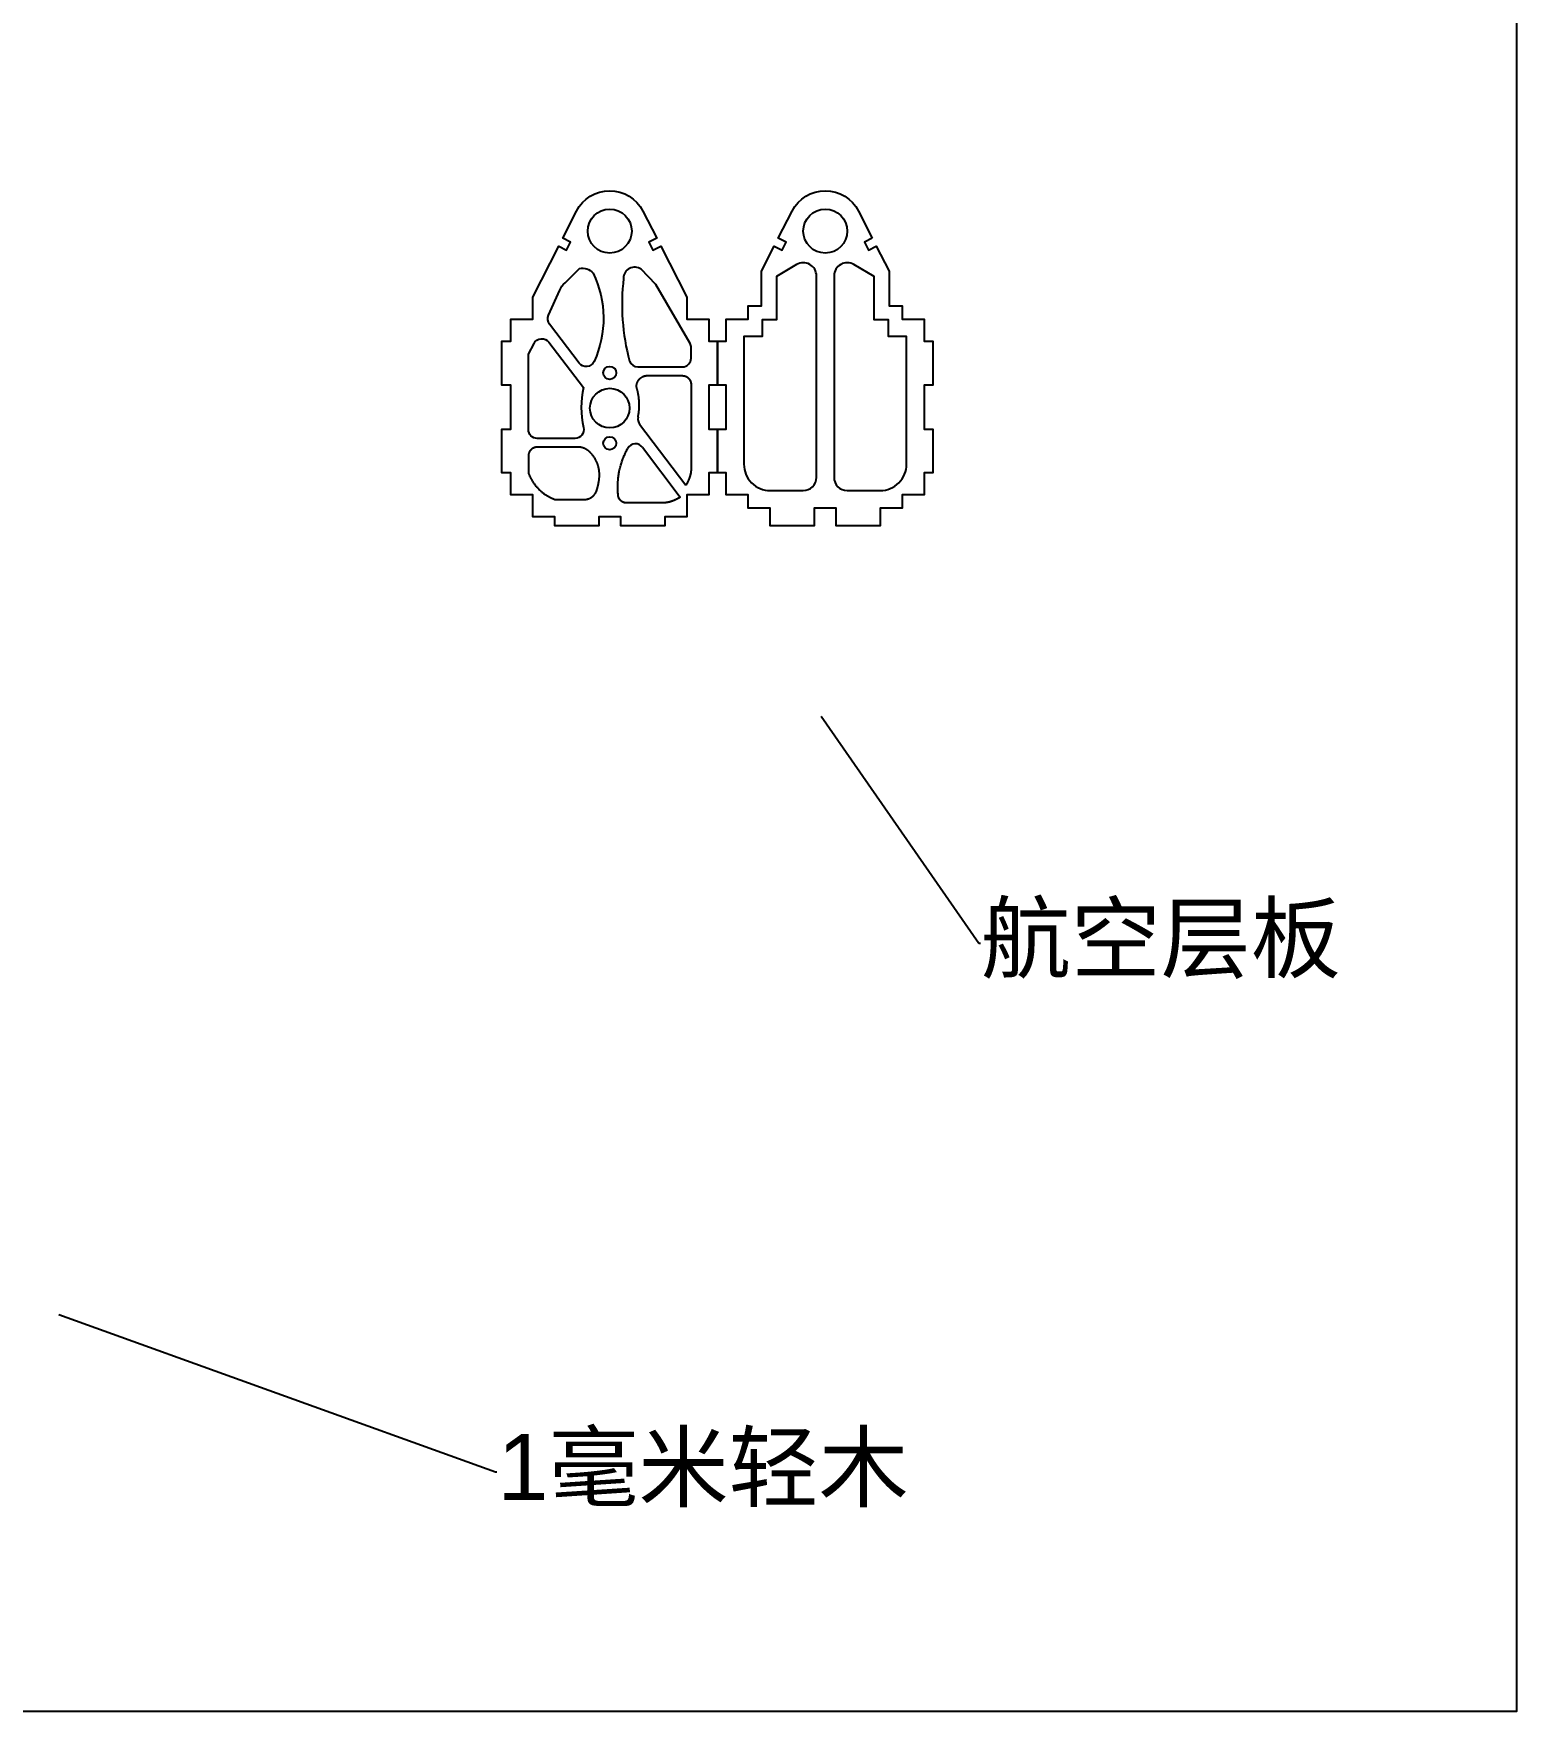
# Model space of a CAD drawing. Header units: millimetres. Extents: x 183 to 1901, y -41 to 1071.
# Drawn here: x 471 to 808.2, y 165.5 to 547 of the extents above; entities that cross this region are included whole.
import ezdxf
from ezdxf import colors
from ezdxf.entities.mleader import LeaderData, LeaderLine
from ezdxf.math import Vec2, Vec3

# ---------------------------------------------------------------- set-up
doc = ezdxf.new("R2010")
doc.units = ezdxf.units.MM
doc.styles.get("Standard").update_dxf_attribs({"font": 'arial.ttf'})

msp = doc.modelspace()

# ---------------------------------------------------------------- linework, layer by layer
for p, q in [((608.83, 458.15), (619.35, 444.28)), ((609.48, 452.93), (618.08, 441.6))]:
    msp.add_line(p, q)
msp.add_lwpolyline([(182.95, 892.28), (808.19, 892.28), (808.19, 165.47), (182.95, 165.47)], close=True)
for points in [[(594.5, 506.65, -0.612668), (609.56, 506.65), (612.72, 500.45), (610.93, 499.54), (611.84, 497.76), (613.62, 498.67), (619.53, 487.08), (619.53, 482.08), (624.53, 482.08), (624.53, 477.08), (626.53, 477.08), (626.53, 467.08), (624.53, 467.08), (624.53, 457.08), (626.53, 457.08), (626.53, 447.08), (624.53, 447.08), (624.53, 442.08), (619.53, 442.08), (619.53, 437.08), (614.53, 437.08), (614.53, 435.08), (604.53, 435.08), (604.53, 437.08), (599.53, 437.08), (599.53, 435.08), (589.53, 435.08), (589.53, 437.08), (584.53, 437.08), (584.53, 442.08), (579.53, 442.08), (579.53, 447.08), (577.53, 447.08), (577.53, 457.08), (579.53, 457.08), (579.53, 467.08), (577.53, 467.08), (577.53, 477.08), (579.53, 477.08), (579.53, 482.08), (584.53, 482.08), (584.53, 487.08), (590.44, 498.67), (592.22, 497.76), (593.13, 499.54), (591.34, 500.45)], [(661.72, 500.45), (659.93, 499.54), (660.84, 497.76), (662.62, 498.67), (665.53, 492.97), (665.53, 485.08), (668.53, 485.08), (668.53, 482.08), (673.53, 482.08), (673.53, 477.08), (675.53, 477.08), (675.53, 467.08), (673.53, 467.08), (673.53, 457.08), (675.53, 457.08), (675.53, 447.08), (673.53, 447.08), (673.53, 442.08), (668.53, 442.08), (668.53, 439.08), (663.53, 439.08), (663.53, 435.08), (653.53, 435.08), (653.53, 439.08), (648.53, 439.08), (648.53, 435.08), (638.53, 435.08), (638.53, 439.08), (633.53, 439.08), (633.53, 442.08), (628.53, 442.08), (628.53, 447.08), (626.53, 447.08), (626.53, 457.08), (628.53, 457.08), (628.53, 467.08), (626.53, 467.08), (626.53, 477.08), (628.53, 477.08), (628.53, 482.08), (633.53, 482.08), (633.53, 485.08), (636.53, 485.08), (636.53, 492.97), (639.44, 498.67), (641.22, 497.76), (642.13, 499.54), (640.34, 500.45), (643.5, 506.65, -0.612668), (658.56, 506.65)], [(588.11, 482.94), (590.67, 488.63, -0.14107), (591.92, 490.35), (595.14, 493.54, -0.299956), (598.23, 492.51, -0.224333), (598.47, 472.43, -0.566928), (595.06, 472.05), (588.34, 480.91, -0.274639)], [(618.53, 471.21, 0.414214), (620.53, 473.21), (620.53, 475.57, 0.124665), (620.29, 476.52), (612.52, 489.94), (609.15, 493.41, 0.620904), (605.17, 491.33, 0.09486), (606.52, 472.54, 0.317918), (608.41, 471.21)], [(638.53, 443.08), (646.03, 443.08, 0.414214), (649.03, 446.08), (649.03, 491.9, 0.581784), (644.5, 494.48), (639.94, 491.77), (639.94, 481.87), (636.65, 481.87), (636.65, 478.08), (632.53, 478.08), (632.53, 449.08, 0.414214)], [(663.53, 443.08, 0.414214), (669.53, 449.08), (669.53, 478.08), (665.41, 478.08), (665.41, 481.87), (662.12, 481.87), (662.12, 491.77), (657.56, 494.48, 0.581784), (653.03, 491.9), (653.03, 446.08, 0.414214), (656.03, 443.08)]]:
    msp.add_lwpolyline(points, format="xyb", close=True)
msp.add_lwpolyline([(596.03, 466.49, 0.111225), (596.09, 457.4, -0.482738), (594.14, 454.95), (585.53, 454.95, -0.414214), (583.53, 456.95), (583.53, 474.08), (584.82, 476.54, -0.549131), (588.19, 476.82), (596.03, 466.49)], format="xyb")
for points in [[(608.13, 466.61, 0), (608.13, 466.64, 0), (608.13, 466.67, 0), (608.13, 466.7, 0), (608.13, 466.74, 0), (608.13, 466.77, 0), (608.13, 466.8, 0), (608.13, 466.84, 0), (608.13, 466.87, 0), (608.13, 466.9, 0), (608.13, 466.94, 0), (608.14, 466.97, 0), (608.14, 467, 0), (608.14, 467.04, 0), (608.15, 467.07, 0), (608.15, 467.11, 0), (608.15, 467.14, 0), (608.16, 467.17, 0), (608.17, 467.21, 0), (608.17, 467.24, 0), (608.18, 467.28, 0), (608.19, 467.31, 0), (608.19, 467.35, 0), (608.2, 467.38, 0), (608.21, 467.41, 0), (608.22, 467.45, 0), (608.23, 467.48, 0), (608.24, 467.52, 0), (608.25, 467.55, 0), (608.26, 467.59, 0), (608.28, 467.62, 0), (608.29, 467.65, 0), (608.3, 467.69, 0), (608.32, 467.72, 0), (608.33, 467.76, 0), (608.35, 467.79, 0), (608.36, 467.82, 0), (608.38, 467.86, 0), (608.39, 467.89, 0), (608.41, 467.92, 0), (608.43, 467.95, 0), (608.45, 467.99, 0), (608.46, 468.02, 0), (608.48, 468.05, 0), (608.5, 468.08, 0), (608.52, 468.11, 0), (608.54, 468.14, 0), (608.56, 468.18, 0), (608.59, 468.21, 0), (608.61, 468.24, 0), (608.63, 468.27, 0), (608.65, 468.3, 0), (608.68, 468.32, 0), (608.7, 468.35, 0), (608.73, 468.38, 0), (608.75, 468.41, 0), (608.78, 468.44, 0), (608.8, 468.47, 0), (608.83, 468.49, 0), (608.85, 468.52, 0), (608.88, 468.54, 0), (608.91, 468.57, 0), (608.94, 468.6, 0), (608.96, 468.62, 0), (608.99, 468.64, 0), (609.02, 468.67, 0), (609.05, 468.69, 0), (609.08, 468.71, 0), (609.11, 468.74, 0), (609.14, 468.76, 0), (609.17, 468.78, 0), (609.2, 468.8, 0), (609.23, 468.82, 0), (609.26, 468.84, 0), (609.29, 468.86, 0), (609.32, 468.88, 0), (609.35, 468.9, 0), (609.38, 468.91, 0), (609.42, 468.93, 0), (609.45, 468.95, 0), (609.48, 468.97, 0), (609.51, 468.98, 0), (609.55, 469, 0), (609.58, 469.01, 0), (609.61, 469.02, 0), (609.64, 469.04, 0), (609.68, 469.05, 0), (609.71, 469.06, 0), (609.74, 469.08, 0), (609.77, 469.09, 0), (609.81, 469.1, 0), (609.84, 469.11, 0), (609.87, 469.12, 0), (609.91, 469.13, 0), (609.94, 469.14, 0), (609.97, 469.15, 0), (610, 469.15, 0), (610.04, 469.16, 0), (610.07, 469.17, 0), (610.1, 469.18, 0), (610.14, 469.18, 0), (610.17, 469.19, 0), (610.2, 469.19, 0), (610.23, 469.2, 0), (610.27, 469.2, 0), (610.3, 469.2, 0), (610.33, 469.21, 0), (610.4, 469.21, 0), (610.52, 469.21, 0), (610.64, 469.21, 0), (610.76, 469.21, 0), (610.88, 469.21, 0), (611, 469.21, 0), (611.12, 469.21, 0), (611.24, 469.21, 0), (611.36, 469.21, 0), (611.48, 469.21, 0), (611.6, 469.21, 0), (611.72, 469.21, 0), (611.84, 469.21, 0), (611.95, 469.21, 0), (612.07, 469.21, 0), (612.19, 469.21, 0), (612.31, 469.21, 0), (612.43, 469.21, 0), (612.55, 469.21, 0), (612.67, 469.21, 0), (612.79, 469.21, 0), (612.91, 469.21, 0), (613.03, 469.21, 0), (613.15, 469.21, 0), (613.27, 469.21, 0), (613.39, 469.21, 0), (613.51, 469.21, 0), (613.63, 469.21, 0), (613.75, 469.21, 0), (613.87, 469.21, 0), (613.99, 469.21, 0), (614.1, 469.21, 0), (614.22, 469.21, 0), (614.34, 469.21, 0), (614.46, 469.21, 0), (614.58, 469.21, 0), (614.7, 469.21, 0), (614.82, 469.21, 0), (614.94, 469.21, 0), (615.06, 469.21, 0), (615.18, 469.21, 0), (615.3, 469.21, 0), (615.42, 469.21, 0), (615.54, 469.21, 0), (615.66, 469.21, 0), (615.78, 469.21, 0), (615.9, 469.21, 0), (616.02, 469.21, 0), (616.14, 469.21, 0), (616.25, 469.21, 0), (616.37, 469.21, 0), (616.49, 469.21, 0), (616.61, 469.21, 0), (616.73, 469.21, 0), (616.85, 469.21, 0), (616.97, 469.21, 0), (617.09, 469.21, 0), (617.21, 469.21, 0), (617.33, 469.21, 0), (617.45, 469.21, 0), (617.57, 469.21, 0), (617.69, 469.21, 0), (617.81, 469.21, 0), (617.93, 469.21, 0), (618.05, 469.21, 0), (618.17, 469.21, 0), (618.28, 469.21, 0), (618.4, 469.21, 0), (618.52, 469.21, 0), (618.56, 469.21, 0), (618.59, 469.21, 0), (618.61, 469.21, 0), (618.64, 469.21, 0), (618.67, 469.2, 0), (618.7, 469.2, 0), (618.73, 469.2, 0), (618.76, 469.2, 0), (618.79, 469.19, 0), (618.82, 469.19, 0), (618.84, 469.18, 0), (618.87, 469.18, 0), (618.9, 469.17, 0), (618.93, 469.17, 0), (618.96, 469.16, 0), (618.99, 469.16, 0), (619.02, 469.15, 0), (619.05, 469.14, 0), (619.07, 469.13, 0), (619.1, 469.13, 0), (619.13, 469.12, 0), (619.16, 469.11, 0), (619.19, 469.1, 0), (619.21, 469.09, 0), (619.24, 469.08, 0), (619.27, 469.07, 0), (619.3, 469.06, 0), (619.32, 469.05, 0), (619.35, 469.03, 0), (619.38, 469.02, 0), (619.4, 469.01, 0), (619.43, 469, 0), (619.46, 468.98, 0), (619.48, 468.97, 0), (619.51, 468.95, 0), (619.53, 468.94, 0), (619.56, 468.92, 0), (619.59, 468.91, 0), (619.61, 468.89, 0), (619.63, 468.88, 0), (619.66, 468.86, 0), (619.68, 468.84, 0), (619.71, 468.83, 0), (619.73, 468.81, 0), (619.75, 468.79, 0), (619.78, 468.77, 0), (619.8, 468.76, 0), (619.82, 468.74, 0), (619.84, 468.72, 0), (619.86, 468.7, 0), (619.89, 468.68, 0), (619.91, 468.66, 0), (619.93, 468.64, 0), (619.95, 468.62, 0), (619.97, 468.6, 0), (619.99, 468.58, 0), (620.01, 468.56, 0), (620.03, 468.54, 0), (620.04, 468.52, 0), (620.06, 468.49, 0), (620.08, 468.47, 0), (620.1, 468.45, 0), (620.12, 468.43, 0), (620.14, 468.4, 0), (620.15, 468.38, 0), (620.17, 468.36, 0), (620.19, 468.33, 0), (620.2, 468.31, 0), (620.22, 468.28, 0), (620.23, 468.26, 0), (620.25, 468.23, 0), (620.26, 468.21, 0), (620.28, 468.18, 0), (620.29, 468.16, 0), (620.31, 468.13, 0), (620.32, 468.1, 0), (620.33, 468.08, 0), (620.34, 468.05, 0), (620.36, 468.02, 0), (620.37, 468, 0), (620.38, 467.97, 0), (620.39, 467.94, 0), (620.4, 467.91, 0), (620.41, 467.89, 0), (620.42, 467.86, 0), (620.43, 467.83, 0), (620.44, 467.8, 0), (620.45, 467.77, 0), (620.46, 467.75, 0), (620.46, 467.72, 0), (620.47, 467.69, 0), (620.48, 467.66, 0), (620.49, 467.63, 0), (620.49, 467.6, 0), (620.5, 467.57, 0), (620.5, 467.54, 0), (620.51, 467.52, 0), (620.51, 467.49, 0), (620.51, 467.46, 0), (620.52, 467.43, 0), (620.52, 467.4, 0), (620.52, 467.37, 0), (620.53, 467.34, 0), (620.53, 467.31, 0), (620.53, 467.29, 0), (620.53, 467.26, 0), (620.53, 467.23, 0), (620.53, 467.12, 0), (620.53, 466.84, 0), (620.53, 466.56, 0), (620.53, 466.28, 0), (620.53, 466, 0), (620.53, 465.72, 0), (620.53, 465.44, 0), (620.53, 465.16, 0), (620.53, 464.88, 0), (620.53, 464.6, 0), (620.53, 464.32, 0), (620.53, 464.04, 0), (620.53, 463.76, 0), (620.53, 463.48, 0), (620.53, 463.2, 0), (620.53, 462.92, 0), (620.53, 462.64, 0), (620.53, 462.36, 0), (620.53, 462.08, 0), (620.53, 461.8, 0), (620.53, 461.52, 0), (620.53, 461.24, 0), (620.53, 460.96, 0), (620.53, 460.68, 0), (620.53, 460.41, 0), (620.53, 460.13, 0), (620.53, 459.85, 0), (620.53, 459.57, 0), (620.53, 459.29, 0), (620.53, 459.01, 0), (620.53, 458.73, 0), (620.53, 458.45, 0), (620.53, 458.17, 0), (620.53, 457.89, 0), (620.53, 457.61, 0), (620.53, 457.33, 0), (620.53, 457.05, 0), (620.53, 456.77, 0), (620.53, 456.49, 0), (620.53, 456.21, 0), (620.53, 455.93, 0), (620.53, 455.65, 0), (620.53, 455.37, 0), (620.53, 455.09, 0), (620.53, 454.81, 0), (620.53, 454.53, 0), (620.53, 454.25, 0), (620.53, 453.97, 0), (620.53, 453.69, 0), (620.53, 453.41, 0), (620.53, 453.13, 0), (620.53, 452.85, 0), (620.53, 452.57, 0), (620.53, 452.29, 0), (620.53, 452.01, 0), (620.53, 451.73, 0), (620.53, 451.45, 0), (620.53, 451.17, 0), (620.53, 450.9, 0), (620.53, 450.62, 0), (620.53, 450.34, 0), (620.53, 450.06, 0), (620.53, 449.78, 0), (620.53, 449.5, 0), (620.53, 449.22, 0), (620.53, 448.94, 0), (620.53, 448.66, 0), (620.53, 448.38, 0), (620.53, 448.1, 0), (620.53, 448.03, 0), (620.53, 448.02, 0), (620.53, 448, 0), (620.53, 447.99, 0), (620.53, 447.98, 0), (620.53, 447.96, 0), (620.53, 447.95, 0), (620.53, 447.93, 0), (620.53, 447.92, 0), (620.53, 447.9, 0), (620.53, 447.89, 0), (620.53, 447.87, 0), (620.53, 447.86, 0), (620.53, 447.84, 0), (620.53, 447.83, 0), (620.52, 447.81, 0), (620.52, 447.8, 0), (620.52, 447.79, 0), (620.52, 447.77, 0), (620.52, 447.76, 0), (620.52, 447.74, 0), (620.52, 447.73, 0), (620.52, 447.71, 0), (620.52, 447.7, 0), (620.52, 447.68, 0), (620.52, 447.67, 0), (620.52, 447.65, 0), (620.51, 447.64, 0), (620.51, 447.63, 0), (620.51, 447.61, 0), (620.51, 447.6, 0), (620.51, 447.58, 0), (620.51, 447.57, 0), (620.51, 447.55, 0), (620.51, 447.54, 0), (620.5, 447.52, 0), (620.5, 447.51, 0), (620.5, 447.49, 0), (620.5, 447.48, 0), (620.5, 447.47, 0), (620.5, 447.45, 0), (620.49, 447.44, 0), (620.49, 447.42, 0), (620.49, 447.41, 0), (620.49, 447.39, 0), (620.49, 447.38, 0), (620.49, 447.36, 0), (620.48, 447.35, 0), (620.48, 447.33, 0), (620.48, 447.32, 0), (620.48, 447.31, 0), (620.48, 447.29, 0), (620.47, 447.28, 0), (620.47, 447.26, 0), (620.47, 447.25, 0), (620.47, 447.23, 0), (620.47, 447.22, 0), (620.46, 447.2, 0), (620.46, 447.19, 0), (620.46, 447.17, 0), (620.46, 447.16, 0), (620.45, 447.15, 0), (620.45, 447.13, 0), (620.45, 447.12, 0), (620.45, 447.1, 0), (620.44, 447.09, 0), (620.44, 447.07, 0), (620.44, 447.06, 0), (620.44, 447.04, 0), (620.43, 447.03, 0), (620.43, 447.02, 0), (620.43, 447, 0), (620.43, 446.99, 0), (620.42, 446.97, 0), (620.42, 446.96, 0), (620.42, 446.94, 0), (620.41, 446.93, 0), (620.41, 446.91, 0), (620.41, 446.9, 0), (620.41, 446.89, 0), (620.4, 446.87, 0), (620.4, 446.86, 0), (620.4, 446.84, 0), (620.39, 446.83, 0), (620.39, 446.81, 0), (620.39, 446.8, 0), (620.38, 446.78, 0), (620.38, 446.77, 0), (620.38, 446.76, 0), (620.37, 446.74, 0), (620.37, 446.73, 0), (620.37, 446.71, 0), (620.36, 446.7, 0), (620.36, 446.68, 0), (620.36, 446.67, 0), (620.35, 446.66, 0), (620.35, 446.64, 0), (620.35, 446.63, 0), (620.34, 446.61, 0), (620.34, 446.6, 0), (620.34, 446.58, 0), (620.33, 446.57, 0), (620.33, 446.55, 0), (620.32, 446.54, 0), (620.32, 446.53, 0), (620.32, 446.51, 0), (620.31, 446.5, 0), (620.31, 446.48, 0), (620.31, 446.47, 0), (620.3, 446.45, 0), (620.3, 446.44, 0), (620.29, 446.43, 0), (620.29, 446.41, 0), (620.29, 446.4, 0), (620.28, 446.38, 0), (620.28, 446.37, 0), (620.27, 446.36, 0), (620.27, 446.34, 0), (620.26, 446.33, 0), (620.26, 446.31, 0), (620.26, 446.3, 0), (620.25, 446.28, 0), (620.25, 446.27, 0), (620.24, 446.26, 0), (620.24, 446.24, 0), (620.23, 446.23, 0), (620.23, 446.21, 0), (620.23, 446.2, 0), (620.22, 446.18, 0), (620.22, 446.17, 0), (620.21, 446.16, 0), (620.21, 446.14, 0), (620.2, 446.13, 0), (620.2, 446.11, 0), (620.19, 446.1, 0), (620.19, 446.09, 0), (620.18, 446.07, 0), (620.18, 446.06, 0), (620.17, 446.04, 0), (620.17, 446.03, 0), (620.17, 446.02, 0), (620.16, 446, 0), (620.16, 445.99, 0), (620.15, 445.97, 0), (620.15, 445.96, 0), (620.14, 445.95, 0), (620.14, 445.93, 0), (620.13, 445.92, 0), (620.13, 445.9, 0), (620.12, 445.89, 0), (620.12, 445.88, 0), (620.11, 445.86, 0), (620.1, 445.85, 0), (620.1, 445.83, 0), (620.09, 445.82, 0), (620.09, 445.81, 0), (620.08, 445.79, 0), (620.08, 445.78, 0), (620.07, 445.76, 0), (620.07, 445.75, 0), (620.06, 445.74, 0), (620.06, 445.72, 0), (620.05, 445.71, 0), (620.05, 445.69, 0), (620.04, 445.68, 0), (620.04, 445.67, 0), (620.03, 445.65, 0), (620.02, 445.64, 0), (620.02, 445.62, 0), (620.01, 445.61, 0), (620.01, 445.6, 0), (620, 445.58, 0), (620, 445.57, 0), (619.99, 445.56, 0), (619.99, 445.54, 0), (619.98, 445.53, 0), (619.97, 445.51, 0), (619.97, 445.5, 0), (619.96, 445.49, 0), (619.96, 445.47, 0), (619.95, 445.46, 0), (619.94, 445.45, 0), (619.94, 445.43, 0), (619.93, 445.42, 0), (619.93, 445.4, 0), (619.92, 445.39, 0), (619.92, 445.38, 0), (619.91, 445.36, 0), (619.9, 445.35, 0), (619.9, 445.34, 0), (619.89, 445.32, 0), (619.88, 445.31, 0), (619.88, 445.29, 0), (619.87, 445.28, 0), (619.87, 445.27, 0), (619.86, 445.25, 0), (619.85, 445.24, 0), (619.85, 445.23, 0), (619.84, 445.21, 0), (619.84, 445.2, 0), (619.83, 445.19, 0), (619.82, 445.17, 0), (619.82, 445.16, 0), (619.81, 445.15, 0), (619.8, 445.13, 0), (619.8, 445.12, 0), (619.79, 445.11, 0), (619.78, 445.09, 0), (619.78, 445.08, 0), (619.77, 445.06, 0), (619.77, 445.05, 0), (619.76, 445.04, 0), (619.75, 445.02, 0), (619.75, 445.01, 0), (619.74, 445, 0), (619.73, 444.98, 0), (619.73, 444.97, 0), (619.72, 444.96, 0), (619.71, 444.94, 0), (619.71, 444.93, 0), (619.7, 444.92, 0), (619.69, 444.9, 0), (619.69, 444.89, 0), (619.68, 444.88, 0), (619.67, 444.86, 0), (619.67, 444.85, 0), (619.66, 444.84, 0), (619.65, 444.82, 0), (619.65, 444.81, 0), (619.64, 444.8, 0), (619.63, 444.79, 0), (619.62, 444.77, 0), (619.62, 444.76, 0), (619.61, 444.75, 0), (619.6, 444.73, 0), (619.6, 444.72, 0), (619.59, 444.71, 0), (619.58, 444.69, 0), (619.58, 444.68, 0), (619.57, 444.67, 0), (619.56, 444.65, 0), (619.56, 444.64, 0), (619.55, 444.63, 0), (619.54, 444.61, 0), (619.53, 444.6, 0), (619.53, 444.59, 0), (619.52, 444.58, 0), (619.51, 444.56, 0), (619.51, 444.55, 0), (619.5, 444.54, 0), (619.49, 444.52, 0), (619.48, 444.51, 0), (619.48, 444.5, 0), (619.47, 444.49, 0), (619.46, 444.47, 0), (619.45, 444.46, 0), (619.45, 444.45, 0), (619.44, 444.43, 0), (619.43, 444.42, 0), (619.43, 444.41, 0), (619.42, 444.4, 0), (619.41, 444.38, 0), (619.4, 444.37, 0), (619.4, 444.36, 0), (619.39, 444.34, 0), (619.38, 444.33, 0), (619.37, 444.32, 0), (619.37, 444.31, 0)], [(608.46, 459.75, 0), (608.47, 459.81, 0), (608.49, 459.86, 0), (608.5, 459.92, 0), (608.51, 459.97, 0), (608.52, 460.03, 0), (608.53, 460.08, 0), (608.53, 460.13, 0), (608.54, 460.19, 0), (608.55, 460.24, 0), (608.56, 460.3, 0), (608.57, 460.35, 0), (608.58, 460.41, 0), (608.59, 460.46, 0), (608.6, 460.52, 0), (608.6, 460.57, 0), (608.61, 460.63, 0), (608.62, 460.68, 0), (608.63, 460.74, 0), (608.63, 460.79, 0), (608.64, 460.85, 0), (608.65, 460.9, 0), (608.65, 460.96, 0), (608.66, 461.01, 0), (608.66, 461.07, 0), (608.67, 461.12, 0), (608.67, 461.18, 0), (608.68, 461.23, 0), (608.69, 461.29, 0), (608.69, 461.34, 0), (608.69, 461.4, 0), (608.7, 461.45, 0), (608.7, 461.51, 0), (608.71, 461.56, 0), (608.71, 461.62, 0), (608.71, 461.67, 0), (608.72, 461.73, 0), (608.72, 461.78, 0), (608.72, 461.84, 0), (608.73, 461.89, 0), (608.73, 461.95, 0), (608.73, 462, 0), (608.73, 462.06, 0), (608.73, 462.11, 0), (608.74, 462.17, 0), (608.74, 462.22, 0), (608.74, 462.28, 0), (608.74, 462.33, 0), (608.74, 462.39, 0), (608.74, 462.44, 0), (608.74, 462.5, 0), (608.74, 462.55, 0), (608.74, 462.61, 0), (608.74, 462.66, 0), (608.74, 462.72, 0), (608.74, 462.77, 0), (608.74, 462.83, 0), (608.74, 462.88, 0), (608.73, 462.94, 0), (608.73, 462.99, 0), (608.73, 463.05, 0), (608.73, 463.1, 0), (608.73, 463.16, 0), (608.72, 463.21, 0), (608.72, 463.27, 0), (608.72, 463.32, 0), (608.71, 463.38, 0), (608.71, 463.43, 0), (608.71, 463.49, 0), (608.7, 463.54, 0), (608.7, 463.6, 0), (608.7, 463.65, 0), (608.69, 463.71, 0), (608.69, 463.76, 0), (608.68, 463.81, 0), (608.68, 463.87, 0), (608.67, 463.92, 0), (608.67, 463.98, 0), (608.66, 464.03, 0), (608.65, 464.09, 0), (608.65, 464.14, 0), (608.64, 464.19, 0), (608.63, 464.25, 0), (608.63, 464.3, 0), (608.62, 464.36, 0), (608.61, 464.41, 0), (608.61, 464.46, 0), (608.6, 464.52, 0), (608.59, 464.57, 0), (608.58, 464.62, 0), (608.57, 464.68, 0), (608.57, 464.73, 0), (608.56, 464.79, 0), (608.55, 464.84, 0), (608.54, 464.89, 0), (608.53, 464.94, 0), (608.52, 465, 0), (608.51, 465.05, 0), (608.5, 465.1, 0), (608.49, 465.16, 0), (608.48, 465.21, 0), (608.47, 465.26, 0), (608.46, 465.32, 0), (608.45, 465.37, 0), (608.44, 465.42, 0), (608.43, 465.47, 0), (608.42, 465.53, 0), (608.4, 465.58, 0), (608.39, 465.63, 0), (608.38, 465.68, 0), (608.37, 465.73, 0), (608.36, 465.79, 0), (608.34, 465.84, 0), (608.33, 465.89, 0), (608.32, 465.94, 0), (608.31, 465.99, 0), (608.29, 466.05, 0), (608.28, 466.1, 0), (608.27, 466.15, 0), (608.25, 466.2, 0), (608.24, 466.25, 0), (608.22, 466.3, 0), (608.21, 466.35, 0), (608.19, 466.4, 0), (608.18, 466.46, 0), (608.16, 466.51, 0), (608.15, 466.56, 0), (608.13, 466.61, 0)], [(583.53, 447.08, 0), (583.58, 446.94, 0), (583.64, 446.8, 0), (583.69, 446.66, 0), (583.75, 446.52, 0), (583.81, 446.39, 0), (583.88, 446.25, 0), (583.94, 446.11, 0), (584.01, 445.98, 0), (584.08, 445.84, 0), (584.15, 445.71, 0), (584.23, 445.57, 0), (584.3, 445.44, 0), (584.38, 445.31, 0), (584.46, 445.18, 0), (584.54, 445.05, 0), (584.63, 444.92, 0), (584.72, 444.79, 0), (584.81, 444.66, 0), (584.9, 444.54, 0), (584.99, 444.41, 0), (585.09, 444.29, 0), (585.18, 444.17, 0), (585.28, 444.05, 0), (585.38, 443.93, 0), (585.49, 443.82, 0), (585.59, 443.7, 0), (585.7, 443.59, 0), (585.81, 443.47, 0), (585.92, 443.36, 0), (586.03, 443.26, 0), (586.14, 443.15, 0), (586.26, 443.04, 0), (586.37, 442.94, 0), (586.49, 442.84, 0), (586.61, 442.74, 0), (586.73, 442.64, 0), (586.86, 442.55, 0), (586.98, 442.45, 0), (587.11, 442.36, 0), (587.23, 442.27, 0), (587.36, 442.18, 0), (587.49, 442.1, 0), (587.62, 442.02, 0), (587.75, 441.94, 0), (587.88, 441.86, 0), (588.01, 441.78, 0), (588.15, 441.71, 0), (588.28, 441.63, 0), (588.42, 441.56, 0), (588.55, 441.5, 0), (588.69, 441.43, 0), (588.83, 441.37, 0), (588.96, 441.31, 0), (589.1, 441.25, 0), (589.24, 441.19, 0), (589.38, 441.14, 0), (589.52, 441.08, 0), (589.63, 441.08, 0), (589.74, 441.08, 0), (589.85, 441.08, 0), (589.96, 441.08, 0), (590.07, 441.08, 0), (590.18, 441.08, 0), (590.29, 441.08, 0), (590.39, 441.08, 0), (590.5, 441.08, 0), (590.61, 441.08, 0), (590.72, 441.08, 0), (590.83, 441.08, 0), (590.94, 441.08, 0), (591.05, 441.08, 0), (591.16, 441.08, 0), (591.27, 441.08, 0), (591.38, 441.08, 0), (591.48, 441.08, 0), (591.59, 441.08, 0), (591.7, 441.08, 0), (591.81, 441.08, 0), (591.92, 441.08, 0), (592.03, 441.08, 0), (592.14, 441.08, 0), (592.25, 441.08, 0), (592.36, 441.08, 0), (592.47, 441.08, 0), (592.57, 441.08, 0), (592.68, 441.08, 0), (592.79, 441.08, 0), (592.9, 441.08, 0), (593.01, 441.08, 0), (593.12, 441.08, 0), (593.23, 441.08, 0), (593.34, 441.08, 0), (593.45, 441.08, 0), (593.56, 441.08, 0), (593.66, 441.08, 0), (593.77, 441.08, 0), (593.88, 441.08, 0), (593.99, 441.08, 0), (594.1, 441.08, 0), (594.21, 441.08, 0), (594.32, 441.08, 0), (594.43, 441.08, 0), (594.54, 441.08, 0), (594.65, 441.08, 0), (594.76, 441.08, 0), (594.86, 441.08, 0), (594.97, 441.08, 0), (595.08, 441.08, 0), (595.19, 441.08, 0), (595.3, 441.08, 0), (595.41, 441.08, 0), (595.52, 441.08, 0), (595.63, 441.08, 0), (595.74, 441.08, 0), (595.85, 441.08, 0), (595.95, 441.08, 0), (596.06, 441.08, 0), (596.17, 441.08, 0), (596.28, 441.08, 0), (596.39, 441.08, 0), (596.5, 441.08, 0), (596.61, 441.08, 0), (596.69, 441.08, 0), (596.73, 441.09, 0), (596.77, 441.1, 0), (596.81, 441.11, 0), (596.86, 441.11, 0), (596.9, 441.12, 0), (596.94, 441.14, 0), (596.99, 441.15, 0), (597.03, 441.16, 0), (597.07, 441.17, 0), (597.12, 441.18, 0), (597.16, 441.2, 0), (597.2, 441.21, 0), (597.24, 441.23, 0), (597.29, 441.24, 0), (597.33, 441.26, 0), (597.37, 441.28, 0), (597.41, 441.3, 0), (597.46, 441.31, 0), (597.5, 441.33, 0), (597.54, 441.35, 0), (597.58, 441.37, 0), (597.62, 441.4, 0), (597.66, 441.42, 0), (597.7, 441.44, 0), (597.74, 441.46, 0), (597.78, 441.49, 0), (597.82, 441.51, 0), (597.86, 441.54, 0), (597.9, 441.57, 0), (597.94, 441.59, 0), (597.98, 441.62, 0), (598.02, 441.65, 0), (598.06, 441.68, 0), (598.09, 441.71, 0), (598.13, 441.74, 0), (598.17, 441.77, 0), (598.2, 441.8, 0), (598.24, 441.83, 0), (598.27, 441.86, 0), (598.31, 441.89, 0), (598.34, 441.93, 0), (598.37, 441.96, 0), (598.41, 441.99, 0), (598.44, 442.03, 0), (598.47, 442.06, 0), (598.5, 442.1, 0), (598.53, 442.14, 0), (598.56, 442.17, 0), (598.59, 442.21, 0), (598.62, 442.25, 0), (598.65, 442.29, 0), (598.67, 442.32, 0), (598.7, 442.36, 0), (598.73, 442.4, 0), (598.75, 442.44, 0), (598.78, 442.48, 0), (598.8, 442.52, 0), (598.82, 442.56, 0), (598.85, 442.6, 0), (598.87, 442.64, 0), (598.89, 442.68, 0), (598.91, 442.72, 0), (598.93, 442.76, 0), (598.95, 442.8, 0), (598.97, 442.85, 0), (598.99, 442.89, 0), (599, 442.93, 0), (599.02, 442.97, 0), (599.04, 443.01, 0), (599.05, 443.06, 0), (599.07, 443.1, 0), (599.08, 443.14, 0), (599.09, 443.18, 0), (599.1, 443.23, 0), (599.12, 443.27, 0), (599.13, 443.31, 0), (599.14, 443.35, 0), (599.15, 443.39, 0), (599.18, 443.5, 0), (599.22, 443.65, 0), (599.27, 443.8, 0), (599.31, 443.95, 0), (599.35, 444.1, 0), (599.38, 444.25, 0), (599.42, 444.4, 0), (599.45, 444.54, 0), (599.48, 444.69, 0), (599.51, 444.83, 0), (599.54, 444.98, 0), (599.56, 445.12, 0), (599.58, 445.26, 0), (599.6, 445.4, 0), (599.62, 445.54, 0), (599.64, 445.68, 0), (599.65, 445.82, 0), (599.66, 445.96, 0), (599.67, 446.09, 0), (599.68, 446.23, 0), (599.68, 446.37, 0), (599.69, 446.5, 0), (599.69, 446.63, 0), (599.69, 446.77, 0), (599.68, 446.9, 0), (599.68, 447.03, 0), (599.67, 447.16, 0), (599.66, 447.29, 0), (599.65, 447.42, 0), (599.64, 447.55, 0), (599.62, 447.67, 0), (599.6, 447.8, 0), (599.58, 447.92, 0), (599.56, 448.05, 0), (599.54, 448.17, 0), (599.51, 448.29, 0), (599.48, 448.42, 0), (599.45, 448.54, 0), (599.42, 448.66, 0), (599.38, 448.78, 0), (599.35, 448.89, 0), (599.31, 449.01, 0), (599.27, 449.13, 0), (599.22, 449.25, 0), (599.18, 449.36, 0), (599.13, 449.47, 0), (599.08, 449.59, 0), (599.03, 449.7, 0), (598.98, 449.81, 0), (598.92, 449.92, 0), (598.86, 450.03, 0), (598.81, 450.14, 0), (598.74, 450.25, 0), (598.68, 450.36, 0), (598.61, 450.47, 0), (598.54, 450.57, 0), (598.47, 450.68, 0), (598.4, 450.78, 0), (598.33, 450.88, 0), (598.25, 450.99, 0), (598.17, 451.09, 0), (598.09, 451.19, 0), (598.01, 451.29, 0), (597.92, 451.39, 0), (597.84, 451.49, 0), (597.75, 451.58, 0), (597.71, 451.63, 0), (597.67, 451.68, 0), (597.62, 451.72, 0), (597.57, 451.77, 0), (597.52, 451.82, 0), (597.48, 451.86, 0), (597.43, 451.91, 0), (597.38, 451.95, 0), (597.33, 451.99, 0), (597.28, 452.04, 0), (597.22, 452.08, 0), (597.17, 452.12, 0), (597.12, 452.16, 0), (597.06, 452.2, 0), (597.01, 452.24, 0), (596.95, 452.28, 0), (596.9, 452.32, 0), (596.84, 452.35, 0), (596.78, 452.39, 0), (596.73, 452.42, 0), (596.67, 452.46, 0), (596.61, 452.49, 0), (596.55, 452.52, 0), (596.49, 452.55, 0), (596.43, 452.58, 0), (596.37, 452.61, 0), (596.31, 452.64, 0), (596.25, 452.67, 0), (596.18, 452.69, 0), (596.12, 452.72, 0), (596.06, 452.74, 0), (596, 452.77, 0), (595.93, 452.79, 0), (595.87, 452.81, 0), (595.81, 452.83, 0), (595.74, 452.85, 0), (595.68, 452.87, 0), (595.61, 452.89, 0), (595.55, 452.9, 0), (595.49, 452.92, 0), (595.42, 452.93, 0), (595.36, 452.95, 0), (595.23, 452.95, 0), (595.08, 452.95, 0), (594.93, 452.95, 0), (594.78, 452.95, 0), (594.63, 452.95, 0), (594.48, 452.95, 0), (594.33, 452.95, 0), (594.18, 452.95, 0), (594.03, 452.95, 0), (593.88, 452.95, 0), (593.73, 452.95, 0), (593.58, 452.95, 0), (593.43, 452.95, 0), (593.28, 452.95, 0), (593.13, 452.95, 0), (592.98, 452.95, 0), (592.83, 452.95, 0), (592.68, 452.95, 0), (592.53, 452.95, 0), (592.39, 452.95, 0), (592.24, 452.95, 0), (592.09, 452.95, 0), (591.94, 452.95, 0), (591.79, 452.95, 0), (591.64, 452.95, 0), (591.49, 452.95, 0), (591.34, 452.95, 0), (591.19, 452.95, 0), (591.04, 452.95, 0), (590.89, 452.95, 0), (590.74, 452.95, 0), (590.59, 452.95, 0), (590.44, 452.95, 0), (590.29, 452.95, 0), (590.14, 452.95, 0), (589.99, 452.95, 0), (589.84, 452.95, 0), (589.69, 452.95, 0), (589.54, 452.95, 0), (589.39, 452.95, 0), (589.24, 452.95, 0), (589.09, 452.95, 0), (588.94, 452.95, 0), (588.79, 452.95, 0), (588.64, 452.95, 0), (588.49, 452.95, 0), (588.34, 452.95, 0), (588.19, 452.95, 0), (588.04, 452.95, 0), (587.89, 452.95, 0), (587.74, 452.95, 0), (587.59, 452.95, 0), (587.44, 452.95, 0), (587.29, 452.95, 0), (587.14, 452.95, 0), (586.99, 452.95, 0), (586.84, 452.95, 0), (586.69, 452.95, 0), (586.54, 452.95, 0), (586.39, 452.95, 0), (586.24, 452.95, 0), (586.09, 452.95, 0), (585.94, 452.95, 0), (585.79, 452.95, 0), (585.64, 452.95, 0), (585.52, 452.95, 0), (585.5, 452.95, 0), (585.47, 452.95, 0), (585.44, 452.95, 0), (585.41, 452.95, 0), (585.38, 452.94, 0), (585.36, 452.94, 0), (585.33, 452.94, 0), (585.3, 452.94, 0), (585.27, 452.93, 0), (585.24, 452.93, 0), (585.21, 452.92, 0), (585.18, 452.92, 0), (585.15, 452.91, 0), (585.13, 452.91, 0), (585.1, 452.9, 0), (585.07, 452.9, 0), (585.04, 452.89, 0), (585.01, 452.88, 0), (584.98, 452.87, 0), (584.95, 452.86, 0), (584.92, 452.85, 0), (584.89, 452.85, 0), (584.86, 452.84, 0), (584.84, 452.82, 0), (584.81, 452.81, 0), (584.78, 452.8, 0), (584.75, 452.79, 0), (584.72, 452.78, 0), (584.69, 452.77, 0), (584.66, 452.75, 0), (584.64, 452.74, 0), (584.61, 452.72, 0), (584.58, 452.71, 0), (584.55, 452.69, 0), (584.52, 452.68, 0), (584.5, 452.66, 0), (584.47, 452.65, 0), (584.44, 452.63, 0), (584.42, 452.61, 0), (584.39, 452.59, 0), (584.36, 452.57, 0), (584.34, 452.56, 0), (584.31, 452.54, 0), (584.29, 452.52, 0), (584.26, 452.5, 0), (584.24, 452.48, 0), (584.21, 452.45, 0), (584.19, 452.43, 0), (584.17, 452.41, 0), (584.14, 452.39, 0), (584.12, 452.37, 0), (584.1, 452.34, 0), (584.07, 452.32, 0), (584.05, 452.3, 0), (584.03, 452.27, 0), (584.01, 452.25, 0), (583.99, 452.22, 0), (583.97, 452.2, 0), (583.95, 452.17, 0), (583.93, 452.15, 0), (583.91, 452.12, 0), (583.89, 452.1, 0), (583.87, 452.07, 0), (583.86, 452.04, 0), (583.84, 452.02, 0), (583.82, 451.99, 0), (583.81, 451.96, 0), (583.79, 451.94, 0), (583.77, 451.91, 0), (583.76, 451.88, 0), (583.75, 451.85, 0), (583.73, 451.82, 0), (583.72, 451.8, 0), (583.7, 451.77, 0), (583.69, 451.74, 0), (583.68, 451.71, 0), (583.67, 451.68, 0), (583.66, 451.65, 0), (583.65, 451.62, 0), (583.64, 451.59, 0), (583.63, 451.57, 0), (583.62, 451.54, 0), (583.61, 451.51, 0), (583.6, 451.48, 0), (583.59, 451.45, 0), (583.59, 451.42, 0), (583.58, 451.39, 0), (583.57, 451.36, 0), (583.57, 451.33, 0), (583.56, 451.3, 0), (583.56, 451.28, 0), (583.55, 451.25, 0), (583.55, 451.22, 0), (583.54, 451.19, 0), (583.54, 451.16, 0), (583.54, 451.13, 0), (583.54, 451.1, 0), (583.53, 451.08, 0), (583.53, 451.05, 0), (583.53, 451.02, 0), (583.53, 450.99, 0), (583.53, 450.96, 0), (583.53, 450.92, 0), (583.53, 450.86, 0), (583.53, 450.8, 0), (583.53, 450.75, 0), (583.53, 450.69, 0), (583.53, 450.63, 0), (583.53, 450.57, 0), (583.53, 450.51, 0), (583.53, 450.45, 0), (583.53, 450.39, 0), (583.53, 450.33, 0), (583.53, 450.27, 0), (583.53, 450.21, 0), (583.53, 450.15, 0), (583.53, 450.09, 0), (583.53, 450.04, 0), (583.53, 449.98, 0), (583.53, 449.92, 0), (583.53, 449.86, 0), (583.53, 449.8, 0), (583.53, 449.74, 0), (583.53, 449.68, 0), (583.53, 449.62, 0), (583.53, 449.56, 0), (583.53, 449.5, 0), (583.53, 449.44, 0), (583.53, 449.39, 0), (583.53, 449.33, 0), (583.53, 449.27, 0), (583.53, 449.21, 0), (583.53, 449.15, 0), (583.53, 449.09, 0), (583.53, 449.03, 0), (583.53, 448.97, 0), (583.53, 448.91, 0), (583.53, 448.85, 0), (583.53, 448.79, 0), (583.53, 448.73, 0), (583.53, 448.68, 0), (583.53, 448.62, 0), (583.53, 448.56, 0), (583.53, 448.5, 0), (583.53, 448.44, 0), (583.53, 448.38, 0), (583.53, 448.32, 0), (583.53, 448.26, 0), (583.53, 448.2, 0), (583.53, 448.14, 0), (583.53, 448.08, 0), (583.53, 448.03, 0), (583.53, 447.97, 0), (583.53, 447.91, 0), (583.53, 447.85, 0), (583.53, 447.79, 0), (583.53, 447.73, 0), (583.53, 447.67, 0), (583.53, 447.61, 0), (583.53, 447.55, 0), (583.53, 447.49, 0), (583.53, 447.43, 0), (583.53, 447.37, 0), (583.53, 447.32, 0), (583.53, 447.26, 0), (583.53, 447.2, 0), (583.53, 447.14, 0), (583.53, 447.08, 0)], [(618.12, 441.61, 0), (618.08, 441.59, 0), (618.07, 441.58, 0), (618.05, 441.58, 0), (618.04, 441.57, 0), (618.03, 441.56, 0), (618.02, 441.55, 0), (618, 441.55, 0), (617.99, 441.54, 0), (617.98, 441.53, 0), (617.97, 441.52, 0), (617.95, 441.52, 0), (617.94, 441.51, 0), (617.93, 441.5, 0), (617.91, 441.49, 0), (617.9, 441.49, 0), (617.89, 441.48, 0), (617.88, 441.47, 0), (617.86, 441.46, 0), (617.85, 441.46, 0), (617.84, 441.45, 0), (617.83, 441.44, 0), (617.81, 441.43, 0), (617.8, 441.43, 0), (617.79, 441.42, 0), (617.77, 441.41, 0), (617.76, 441.41, 0), (617.75, 441.4, 0), (617.74, 441.39, 0), (617.72, 441.38, 0), (617.71, 441.38, 0), (617.7, 441.37, 0), (617.68, 441.36, 0), (617.67, 441.35, 0), (617.66, 441.35, 0), (617.65, 441.34, 0), (617.63, 441.33, 0), (617.62, 441.33, 0), (617.61, 441.32, 0), (617.59, 441.31, 0), (617.58, 441.3, 0), (617.57, 441.3, 0), (617.56, 441.29, 0), (617.54, 441.28, 0), (617.53, 441.28, 0), (617.52, 441.27, 0), (617.5, 441.26, 0), (617.49, 441.25, 0), (617.48, 441.25, 0), (617.46, 441.24, 0), (617.45, 441.23, 0), (617.44, 441.23, 0), (617.42, 441.22, 0), (617.41, 441.21, 0), (617.4, 441.21, 0), (617.39, 441.2, 0), (617.37, 441.19, 0), (617.36, 441.19, 0), (617.35, 441.18, 0), (617.33, 441.17, 0), (617.32, 441.16, 0), (617.31, 441.16, 0), (617.29, 441.15, 0), (617.28, 441.14, 0), (617.27, 441.14, 0), (617.25, 441.13, 0), (617.24, 441.12, 0), (617.23, 441.12, 0), (617.21, 441.11, 0), (617.2, 441.1, 0), (617.19, 441.1, 0), (617.17, 441.09, 0), (617.16, 441.08, 0), (617.15, 441.08, 0), (617.13, 441.07, 0), (617.12, 441.06, 0), (617.11, 441.06, 0), (617.09, 441.05, 0), (617.08, 441.05, 0), (617.07, 441.04, 0), (617.05, 441.03, 0), (617.04, 441.03, 0), (617.03, 441.02, 0), (617.01, 441.01, 0), (617, 441.01, 0), (616.99, 441, 0), (616.97, 440.99, 0), (616.96, 440.99, 0), (616.94, 440.98, 0), (616.93, 440.98, 0), (616.92, 440.97, 0), (616.9, 440.96, 0), (616.89, 440.96, 0), (616.88, 440.95, 0), (616.86, 440.94, 0), (616.85, 440.94, 0), (616.84, 440.93, 0), (616.82, 440.93, 0), (616.81, 440.92, 0), (616.8, 440.91, 0), (616.78, 440.91, 0), (616.77, 440.9, 0), (616.75, 440.9, 0), (616.74, 440.89, 0), (616.73, 440.88, 0), (616.71, 440.88, 0), (616.7, 440.87, 0), (616.69, 440.87, 0), (616.67, 440.86, 0), (616.66, 440.85, 0), (616.64, 440.85, 0), (616.63, 440.84, 0), (616.62, 440.84, 0), (616.6, 440.83, 0), (616.59, 440.83, 0), (616.58, 440.82, 0), (616.56, 440.81, 0), (616.55, 440.81, 0), (616.53, 440.8, 0), (616.52, 440.8, 0), (616.51, 440.79, 0), (616.49, 440.79, 0), (616.48, 440.78, 0), (616.47, 440.78, 0), (616.45, 440.77, 0), (616.44, 440.76, 0), (616.42, 440.76, 0), (616.41, 440.75, 0), (616.4, 440.75, 0), (616.38, 440.74, 0), (616.37, 440.74, 0), (616.35, 440.73, 0), (616.34, 440.73, 0), (616.33, 440.72, 0), (616.31, 440.72, 0), (616.3, 440.71, 0), (616.28, 440.71, 0), (616.27, 440.7, 0), (616.26, 440.7, 0), (616.24, 440.69, 0), (616.23, 440.69, 0), (616.21, 440.68, 0), (616.2, 440.67, 0), (616.19, 440.67, 0), (616.17, 440.66, 0), (616.16, 440.66, 0), (616.14, 440.66, 0), (616.13, 440.65, 0), (616.12, 440.65, 0), (616.1, 440.64, 0), (616.09, 440.64, 0), (616.07, 440.63, 0), (616.06, 440.63, 0), (616.05, 440.62, 0), (616.03, 440.62, 0), (616.02, 440.61, 0), (616, 440.61, 0), (615.99, 440.6, 0), (615.98, 440.6, 0), (615.96, 440.59, 0), (615.95, 440.59, 0), (615.93, 440.58, 0), (615.92, 440.58, 0), (615.9, 440.58, 0), (615.89, 440.57, 0), (615.88, 440.57, 0), (615.86, 440.56, 0), (615.85, 440.56, 0), (615.83, 440.55, 0), (615.82, 440.55, 0), (615.81, 440.54, 0), (615.79, 440.54, 0), (615.78, 440.54, 0), (615.76, 440.53, 0), (615.75, 440.53, 0), (615.73, 440.52, 0), (615.72, 440.52, 0), (615.71, 440.52, 0), (615.69, 440.51, 0), (615.68, 440.51, 0), (615.66, 440.5, 0), (615.65, 440.5, 0), (615.63, 440.5, 0), (615.62, 440.49, 0), (615.61, 440.49, 0), (615.59, 440.48, 0), (615.58, 440.48, 0), (615.56, 440.48, 0), (615.55, 440.47, 0), (615.53, 440.47, 0), (615.52, 440.47, 0), (615.51, 440.46, 0), (615.49, 440.46, 0), (615.48, 440.45, 0), (615.46, 440.45, 0), (615.45, 440.45, 0), (615.43, 440.44, 0), (615.42, 440.44, 0), (615.41, 440.44, 0), (615.39, 440.43, 0), (615.38, 440.43, 0), (615.36, 440.43, 0), (615.35, 440.42, 0), (615.33, 440.42, 0), (615.32, 440.42, 0), (615.31, 440.41, 0), (615.29, 440.41, 0), (615.28, 440.41, 0), (615.26, 440.41, 0), (615.25, 440.4, 0), (615.23, 440.4, 0), (615.22, 440.4, 0), (615.2, 440.39, 0), (615.19, 440.39, 0), (615.18, 440.39, 0), (615.16, 440.38, 0), (615.15, 440.38, 0), (615.13, 440.38, 0), (615.12, 440.38, 0), (615.1, 440.37, 0), (615.09, 440.37, 0), (615.07, 440.37, 0), (615.06, 440.37, 0), (615.05, 440.36, 0), (615.03, 440.36, 0), (615.02, 440.36, 0), (615, 440.36, 0), (614.99, 440.35, 0), (614.97, 440.35, 0), (614.96, 440.35, 0), (614.94, 440.35, 0), (614.93, 440.34, 0), (614.92, 440.34, 0), (614.9, 440.34, 0), (614.89, 440.34, 0), (614.87, 440.33, 0), (614.86, 440.33, 0), (614.84, 440.33, 0), (614.83, 440.33, 0), (614.81, 440.33, 0), (614.8, 440.32, 0), (614.78, 440.32, 0), (614.77, 440.32, 0), (614.76, 440.32, 0), (614.74, 440.32, 0), (614.73, 440.32, 0), (614.71, 440.31, 0), (614.7, 440.31, 0), (614.68, 440.31, 0), (614.67, 440.31, 0), (614.65, 440.31, 0), (614.64, 440.31, 0), (614.62, 440.3, 0), (614.61, 440.3, 0), (614.6, 440.3, 0), (614.58, 440.3, 0), (614.57, 440.3, 0), (614.55, 440.3, 0), (614.54, 440.3, 0), (614.52, 440.29, 0), (614.51, 440.29, 0), (614.49, 440.29, 0), (614.48, 440.29, 0), (614.46, 440.29, 0), (614.45, 440.29, 0), (614.44, 440.29, 0), (614.42, 440.29, 0), (614.41, 440.29, 0), (614.39, 440.29, 0), (614.38, 440.28, 0), (614.36, 440.28, 0), (614.35, 440.28, 0), (614.33, 440.28, 0), (614.32, 440.28, 0), (614.3, 440.28, 0), (614.29, 440.28, 0), (614.27, 440.28, 0), (614.26, 440.28, 0), (614.25, 440.28, 0), (614.23, 440.28, 0), (614.22, 440.28, 0), (614.2, 440.28, 0), (614.19, 440.28, 0), (614.17, 440.28, 0), (614.16, 440.28, 0), (614.14, 440.28, 0), (614.13, 440.28, 0), (614.11, 440.28, 0), (614.1, 440.28, 0), (614.07, 440.28, 0), (613.95, 440.28, 0), (613.83, 440.28, 0), (613.71, 440.28, 0), (613.58, 440.28, 0), (613.46, 440.28, 0), (613.34, 440.28, 0), (613.22, 440.28, 0), (613.1, 440.28, 0), (612.98, 440.28, 0), (612.86, 440.28, 0), (612.74, 440.28, 0), (612.62, 440.28, 0), (612.5, 440.28, 0), (612.38, 440.28, 0), (612.26, 440.28, 0), (612.14, 440.28, 0), (612.02, 440.28, 0), (611.9, 440.28, 0), (611.77, 440.28, 0), (611.65, 440.28, 0), (611.53, 440.28, 0), (611.41, 440.28, 0), (611.29, 440.28, 0), (611.17, 440.28, 0), (611.05, 440.28, 0), (610.93, 440.28, 0), (610.81, 440.28, 0), (610.69, 440.28, 0), (610.57, 440.28, 0), (610.45, 440.28, 0), (610.33, 440.28, 0), (610.21, 440.28, 0), (610.08, 440.28, 0), (609.96, 440.28, 0), (609.84, 440.28, 0), (609.72, 440.28, 0), (609.6, 440.28, 0), (609.48, 440.28, 0), (609.36, 440.28, 0), (609.24, 440.28, 0), (609.12, 440.28, 0), (609, 440.28, 0), (608.88, 440.28, 0), (608.76, 440.28, 0), (608.64, 440.28, 0), (608.52, 440.28, 0), (608.4, 440.28, 0), (608.27, 440.28, 0), (608.15, 440.28, 0), (608.03, 440.28, 0), (607.91, 440.28, 0), (607.79, 440.28, 0), (607.67, 440.28, 0), (607.55, 440.28, 0), (607.43, 440.28, 0), (607.31, 440.28, 0), (607.19, 440.28, 0), (607.07, 440.28, 0), (606.95, 440.28, 0), (606.83, 440.28, 0), (606.71, 440.28, 0), (606.58, 440.28, 0), (606.46, 440.28, 0), (606.34, 440.28, 0), (606.22, 440.28, 0), (606.1, 440.28, 0), (605.98, 440.28, 0), (605.86, 440.28, 0), (605.8, 440.28, 0), (605.77, 440.28, 0), (605.75, 440.28, 0), (605.72, 440.28, 0), (605.69, 440.28, 0), (605.66, 440.28, 0), (605.64, 440.29, 0), (605.61, 440.29, 0), (605.58, 440.29, 0), (605.55, 440.3, 0), (605.53, 440.3, 0), (605.5, 440.31, 0), (605.47, 440.31, 0), (605.44, 440.32, 0), (605.42, 440.32, 0), (605.39, 440.33, 0), (605.36, 440.34, 0), (605.33, 440.34, 0), (605.31, 440.35, 0), (605.28, 440.36, 0), (605.25, 440.37, 0), (605.23, 440.37, 0), (605.2, 440.38, 0), (605.17, 440.39, 0), (605.15, 440.4, 0), (605.12, 440.41, 0), (605.09, 440.42, 0), (605.07, 440.44, 0), (605.04, 440.45, 0), (605.02, 440.46, 0), (604.99, 440.47, 0), (604.97, 440.48, 0), (604.94, 440.5, 0), (604.92, 440.51, 0), (604.89, 440.52, 0), (604.87, 440.54, 0), (604.84, 440.55, 0), (604.82, 440.57, 0), (604.8, 440.58, 0), (604.77, 440.6, 0), (604.75, 440.61, 0), (604.73, 440.63, 0), (604.7, 440.65, 0), (604.68, 440.66, 0), (604.66, 440.68, 0), (604.64, 440.7, 0), (604.61, 440.71, 0), (604.59, 440.73, 0), (604.57, 440.75, 0), (604.55, 440.77, 0), (604.53, 440.79, 0), (604.51, 440.81, 0), (604.49, 440.82, 0), (604.47, 440.84, 0), (604.45, 440.86, 0), (604.44, 440.88, 0), (604.42, 440.9, 0), (604.4, 440.92, 0), (604.38, 440.94, 0), (604.36, 440.97, 0), (604.35, 440.99, 0), (604.33, 441.01, 0), (604.31, 441.03, 0), (604.29, 441.05, 0), (604.28, 441.08, 0), (604.26, 441.1, 0), (604.25, 441.12, 0), (604.23, 441.14, 0), (604.22, 441.17, 0), (604.2, 441.19, 0), (604.19, 441.22, 0), (604.17, 441.24, 0), (604.16, 441.26, 0), (604.15, 441.29, 0), (604.13, 441.31, 0), (604.12, 441.34, 0), (604.11, 441.36, 0), (604.09, 441.39, 0), (604.08, 441.42, 0), (604.07, 441.44, 0), (604.06, 441.47, 0), (604.05, 441.49, 0), (604.04, 441.52, 0), (604.03, 441.55, 0), (604.02, 441.57, 0), (604.01, 441.6, 0), (604, 441.63, 0), (604, 441.66, 0), (603.99, 441.68, 0), (603.98, 441.71, 0), (603.97, 441.74, 0), (603.97, 441.76, 0), (603.96, 441.79, 0), (603.96, 441.82, 0), (603.95, 441.85, 0), (603.95, 441.87, 0), (603.94, 441.9, 0), (603.94, 441.93, 0), (603.93, 441.96, 0), (603.93, 441.99, 0), (603.93, 442.01, 0), (603.93, 442.04, 0), (603.92, 442.07, 0), (603.92, 442.1, 0), (603.92, 442.12, 0), (603.92, 442.15, 0), (603.92, 442.18, 0), (603.92, 442.21, 0), (603.92, 442.23, 0), (603.92, 442.32, 0), (603.89, 442.58, 0), (603.88, 442.83, 0), (603.86, 443.09, 0), (603.85, 443.35, 0), (603.85, 443.61, 0), (603.85, 443.87, 0), (603.85, 444.13, 0), (603.85, 444.39, 0), (603.86, 444.66, 0), (603.87, 444.92, 0), (603.89, 445.18, 0), (603.91, 445.44, 0), (603.93, 445.7, 0), (603.96, 445.97, 0), (604, 446.23, 0), (604.03, 446.49, 0), (604.07, 446.75, 0), (604.11, 447.01, 0), (604.16, 447.27, 0), (604.21, 447.53, 0), (604.27, 447.79, 0), (604.33, 448.05, 0), (604.39, 448.31, 0), (604.46, 448.56, 0), (604.53, 448.82, 0), (604.6, 449.07, 0), (604.68, 449.33, 0), (604.76, 449.58, 0), (604.85, 449.83, 0), (604.94, 450.08, 0), (605.03, 450.33, 0), (605.13, 450.57, 0), (605.23, 450.82, 0), (605.33, 451.06, 0), (605.43, 451.3, 0), (605.54, 451.54, 0), (605.66, 451.78, 0), (605.77, 452.01, 0), (605.89, 452.24, 0), (606.02, 452.47, 0), (606.14, 452.7, 0)]]:
    msp.add_polyline3d(points)
for centre, radius in [((602.03, 502.08), 5), ((651.03, 502.08), 5), ((602.03, 469.83), 1.48), ((602.03, 461.83), 4.5), ((602.03, 453.83), 1.48)]:
    msp.add_circle(centre, radius)
for centre, start, end in [((610.42, 459.36), 168.6167, 217.1897), ((607.89, 451.72), 37.1897, 150.7101)]:
    msp.add_arc(centre, 2, start, end)

# ---------------------------------------------------------------- leaders
ml = msp.add_multileader_mtext('Standard')
ml.set_content('{\\fSimSun|b0|i0|c134|p2;航空层板}', color=256)
ml.set_leader_properties()
ml.build(insert=Vec2(0, 0))
ml.multileader.update_dxf_attribs({"text_right_attachment_type": 6, "dogleg_length": 0.36, "arrow_head_size": 0.18})
ctx = ml.context
ctx.base_point, ctx.char_height, ctx.arrow_head_size, ctx.landing_gap_size, ctx.plane_origin = Vec3(686.31, 340.2), 15, 0.18, 0.09, Vec3(649.99, 391.95)
ctx.right_attachment = 6
notes = []
notes.append((ctx, [(0, (1, 1, 0), (685.95, 340.2), (1, 0), 0.36, [(0, [(649.99, 391.95)], 0, [])])]))
ctx.mtext.insert, ctx.mtext.flow_direction = Vec3(686.4, 348.83), 5
ml = msp.add_multileader_mtext('Standard')
ml.set_content('1{\\fSimSun|b0|i0|c134|p2;毫米轻木}', color=256)
ml.set_leader_properties()
ml.build(insert=Vec2(0, 0))
ml.multileader.update_dxf_attribs({"text_right_attachment_type": 6, "dogleg_length": 0.36, "arrow_head_size": 0.18})
ctx = ml.context
ctx.base_point, ctx.char_height, ctx.arrow_head_size, ctx.landing_gap_size, ctx.plane_origin = Vec3(576.39, 219.94), 15, 0.18, 0.09, Vec3(476.63, 255.82)
ctx.right_attachment = 6
notes.append((ctx, [(0, (1, 1, 0), (576.03, 219.94), (1, 0), 0.36, [(0, [(476.63, 255.82)], 0, [])])]))
ctx.mtext.insert, ctx.mtext.flow_direction = Vec3(576.48, 228.53), 5
for ctx, leaders in notes:
    for number, flags, end, landing, length, lines in leaders:
        leader = LeaderData()
        leader.index, (leader.has_last_leader_line, leader.has_dogleg_vector, leader.attachment_direction) = number, flags
        leader.last_leader_point, leader.dogleg_vector, leader.dogleg_length = Vec3(end), Vec3(landing), length
        for number, points, colour, breaks in lines:
            line = LeaderLine()
            line.index, line.vertices, line.color, line.breaks = number, Vec3.list(points), colors.encode_raw_color(colour), breaks
            leader.lines.append(line)
        ctx.leaders.append(leader)

doc.saveas('drawing.dxf')
